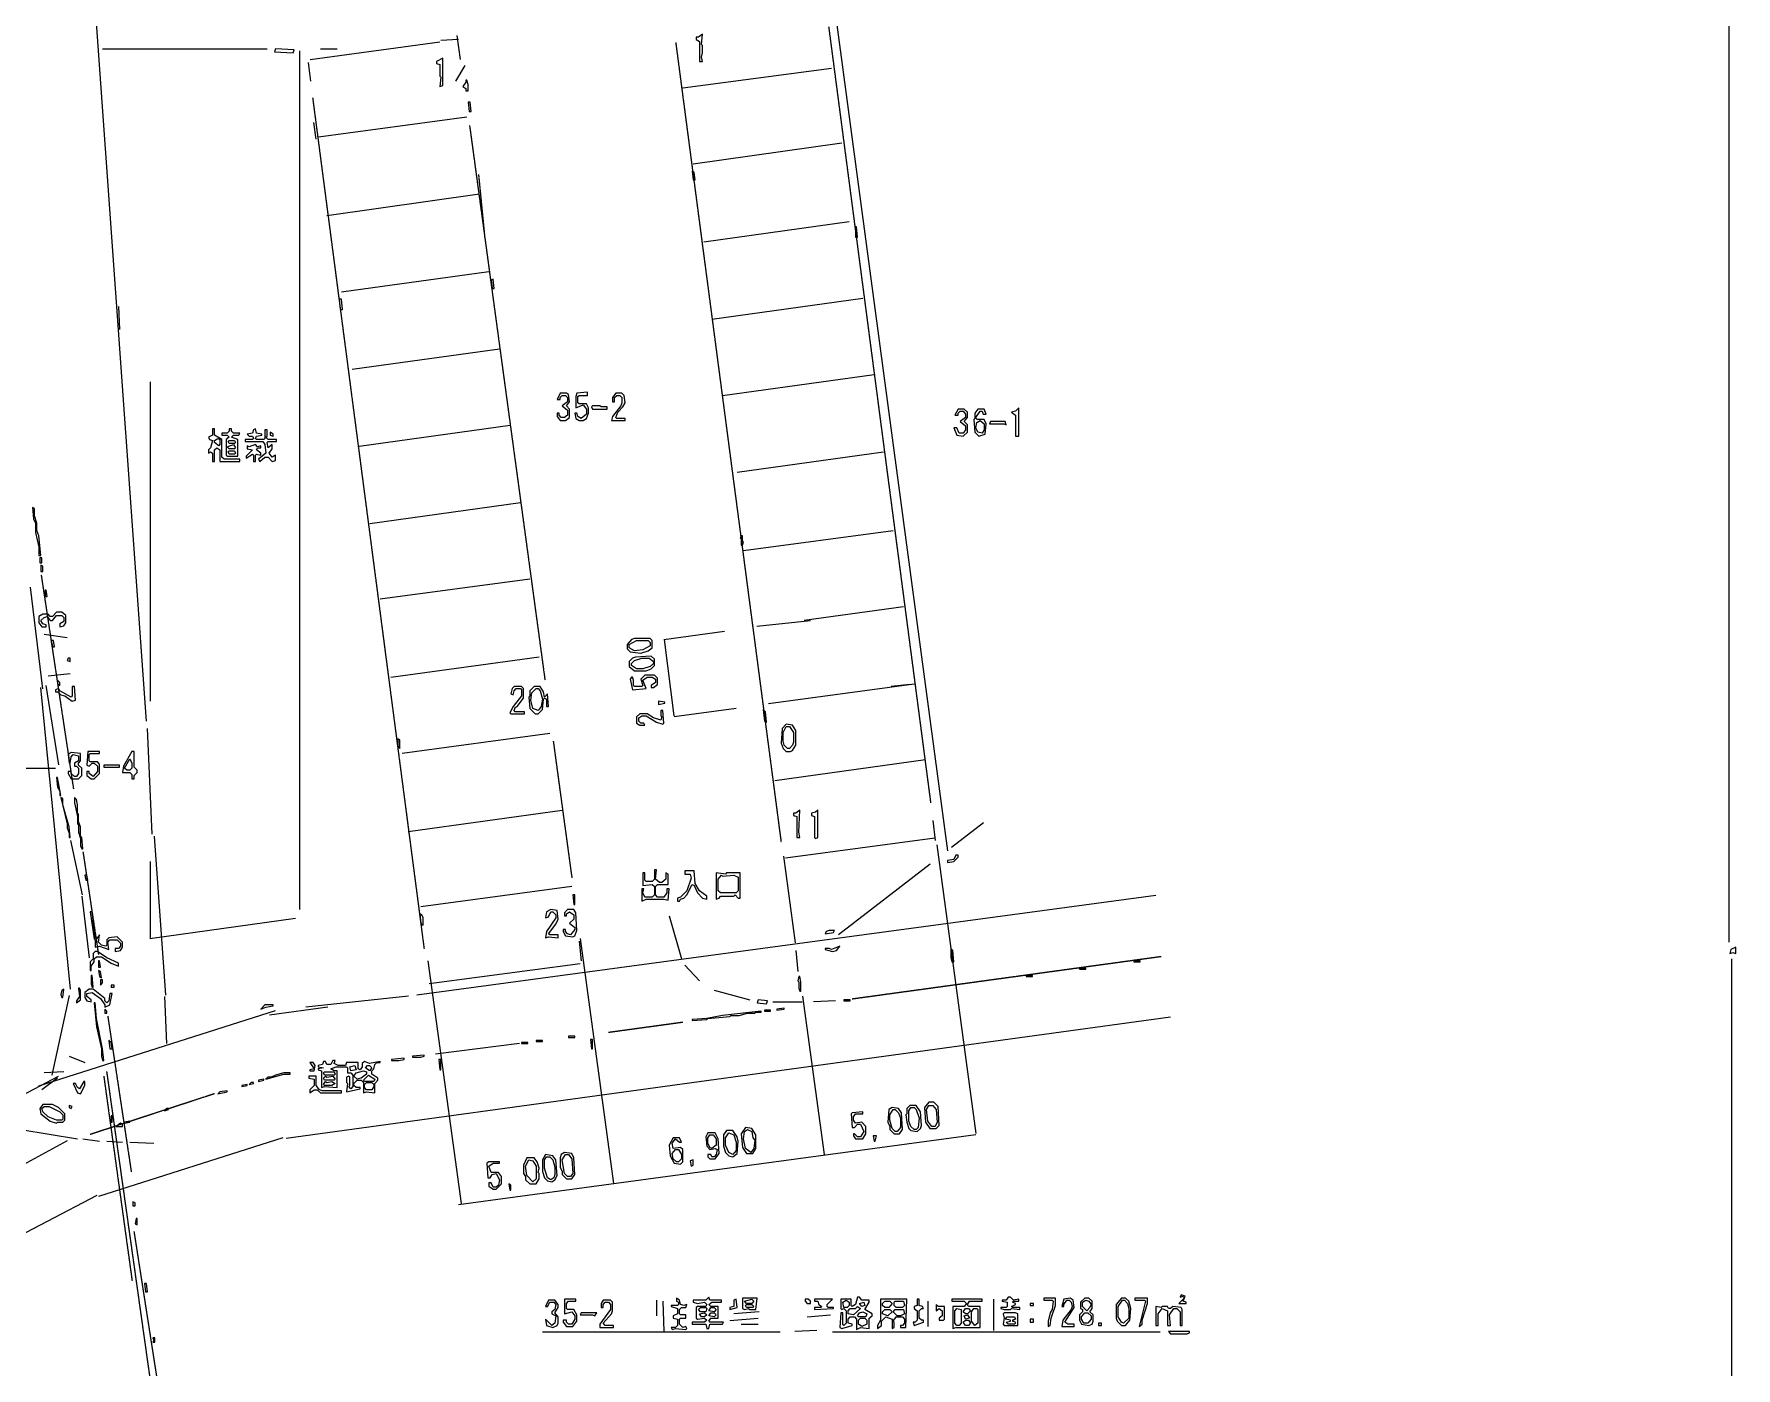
# Model space of a CAD drawing. Extents: x 11321 to 163025, y 6049 to 115321.
# Drawn here: x 107597 to 163025, y 44203 to 87636 of the extents above; entities that cross this region are included whole.
import ezdxf

# ---------------------------------------------------------------- set-up
doc = ezdxf.new("R2010")
doc.units = 0
doc.linetypes.add('DASHED', pattern=[1.524, 1.27, -0.254])
for name, color, linetype in [('DASHED_LINE', 3, 'DASHED'), ('SOLID_LINE', 7, 'Continuous'), ('TEXT_OUTLINE', 5, 'Continuous')]:
    doc.layers.add(name, color=color, linetype=linetype)

msp = doc.modelspace()

# ---------------------------------------------------------------- linework, layer by layer
at = {"layer": 'DASHED_LINE', "linetype": 'DASHED'}
for p, q in [((133474.9, 87873.7), (136796.1, 62608.4)), ((128494.3, 87361.9), (131924.4, 61342.9)), ((116670.2, 85555.7), (120298.4, 57865)), ((121780.9, 84659.4), (124237, 66596.6)), ((122072.8, 83064), (122277.4, 80984)), ((107828.7, 70029.5), (108882.4, 63049.1)), ((124506.7, 64613.8), (125112.3, 60159.7)), ((109191.1, 61003.4), (109694.9, 57665.8)), ((144300.2, 57593.3), (134243.4, 56212.9)), ((109997.9, 55658.5), (110764.4, 50580.3)), ((128725.1, 55455.5), (126302.9, 55123.1)), ((109961.1, 53850.3), (112634.5, 34893.4)), ((109868.3, 53700.9), (110789, 47051.7)), ((113478, 53131.3), (109420.1, 51802)), ((110851.1, 48642.2), (112247.1, 39684.6))]:
    msp.add_line(p, q, dxfattribs=at)
at = {"layer": 'SOLID_LINE'}
for p, q in [((132798.6, 94962.4), (137343.2, 61040.2)), ((162797.8, 89270), (162797.8, 58069.8)), ((109577.6, 88613.7), (111245.3, 65265.7)), ((121371.9, 87587.5), (121478.2, 86808.2)), ((109831.4, 87155.9), (115184.9, 87155.9)), ((116239.6, 87087.7), (116239.6, 59126.9)), ((120814.5, 87369.5), (116585.6, 86795.2)), ((116923.9, 87155.9), (117469.5, 87155.9)), ((121424.9, 87462.7), (120845.2, 87428.6)), ((116527.3, 86714.2), (116603.9, 86101.4)), ((121629.5, 86610.3), (121322.6, 86098.8)), ((133567.1, 86518.7), (128725.1, 85870.8)), ((121694.4, 84930), (116856.9, 84282.8)), ((116704.2, 84757.8), (116778.5, 84213.1)), ((133901.2, 84079.5), (129059.2, 83397.5)), ((122106.6, 82418.3), (117130.8, 81717.5)), ((134140.6, 81517.4), (129406.5, 80863.1)), ((122413.2, 79896.5), (117612.2, 79233)), ((110342.9, 78767.6), (110377, 78017.5)), ((134584.6, 79022.8), (129674.4, 78340.8)), ((122753.3, 77379.6), (117952.8, 76712.8)), ((134958.7, 76540.6), (130015.1, 75854)), ((111374.3, 76312.5), (111374.3, 65912.5)), ((123098.7, 74893.3), (118188.5, 74211.4)), ((135265.6, 74017.5), (130493.9, 73354.8)), ((123439, 72374.9), (118528.8, 71693)), ((135577.8, 71455.5), (130701.7, 70807.7)), ((123741.6, 69882.9), (118865.5, 69235)), ((107467.6, 69627.9), (107876.8, 66320.3)), ((135916.1, 68986.1), (132677.2, 68539.4)), ((130083.3, 68181.6), (128105.6, 67908.8)), ((132882.9, 68529.9), (131141.9, 68343.4)), ((107921.9, 68094.8), (108672, 67992.5)), ((128113.9, 67920.7), (128428.8, 65436.8)), ((124049.8, 67349.4), (119215.1, 66682.6)), ((108774.3, 66799), (108058.3, 66730.8)), ((107809.5, 66354.8), (108778.9, 56539.2)), ((107982.6, 66428.2), (108398, 63843.2)), ((136256.7, 66466), (131520.8, 65823.9)), ((136121.4, 66458), (135507.6, 66389.9)), ((130460.1, 65680.1), (128448.3, 65407.3)), ((111286.9, 65025.4), (111436.6, 61582.1)), ((124391.2, 64857.2), (119588.4, 64205.9)), ((136633.4, 63998.5), (131723.3, 63316.6)), ((106523.8, 63730.2), (108297, 63730.2)), ((124802.2, 62355.3), (119787, 61658.8)), ((136871.5, 62025.2), (136939.7, 61377.4)), ((138518.9, 61953.2), (137478.4, 61147.6)), ((108788.5, 61380.4), (109163.5, 59607.2)), ((111513.3, 61514.5), (111883.1, 56336.1)), ((136938.2, 61457.1), (132067.2, 60805.3)), ((137001, 61240), (138267.2, 51834)), ((111374.3, 60695.4), (111374.3, 58206.2)), ((132005.8, 60867.3), (132390.9, 58043.1)), ((136783.1, 60609.3), (133801, 58300.6)), ((125107.9, 59874.1), (120194.4, 59216.7)), ((109149.4, 59570.1), (109388.1, 57558.3)), ((144131.7, 59590.7), (120064.5, 56338.3)), ((116107.2, 58841.8), (111364.7, 58180.1)), ((128278.7, 58922.3), (128687.9, 57524.2)), ((125346.2, 58103.9), (125414.4, 57456)), ((125381.8, 58181.6), (126468.7, 50211.1)), ((132404.6, 57797), (132472.8, 57115)), ((120426.1, 57464), (121503.9, 49560.6)), ((125379.5, 57359.8), (120469.3, 56712)), ((128790.2, 57319.6), (129267.6, 56808.2)), ((162877.3, 57524.2), (162877.3, 6546.9)), ((108739.9, 56330.9), (108175.8, 53736)), ((111843.2, 56296.7), (111911.4, 54762.2)), ((119790.9, 56305.1), (116443.8, 55946.5)), ((129744.9, 56501.3), (130904.3, 56194.4)), ((131654.5, 56126.2), (132609.2, 56126.2)), ((132628.1, 56303.9), (133329.9, 51157.7)), ((133700.4, 56160.3), (132984.3, 56126.2)), ((115452.7, 55834.8), (107745.6, 53382.5)), ((117168.4, 55947), (115261.4, 55689.3)), ((144606.1, 55622.7), (115806.2, 51672.2)), ((108740.2, 54353.1), (109251.7, 54148.5)), ((123402.6, 54762.2), (120674.7, 54421.3)), ((108569.7, 53841.6), (107921.9, 53807.5)), ((108385.9, 53696.4), (97009.5, 47708.8)), ((108365.1, 53637), (107853.7, 53261.9)), ((108681.6, 51602.5), (106122.3, 50213.1)), ((107171.7, 51966.2), (109013, 51659.3)), ((109183.5, 51659.3), (109729.1, 51591.1)), ((115696.3, 51693.4), (109695, 49783.9)), ((109967.8, 51591.1), (110479.3, 51557)), ((110717.9, 51557), (111502.2, 51522.9)), ((138269.6, 51795.7), (121424.9, 49511.1)), ((109643.5, 49817), (99198.7, 44350.6)), ((127869.5, 46408.1), (127869.5, 45896.6)), ((128074.1, 46374), (128108.2, 45385.2)), ((131211.2, 46033), (130392.8, 45964.8)), ((136701, 46374), (136701, 45555.6)), ((138849.2, 46442.2), (138849.2, 45419.3)), ((131175.9, 45810.3), (130255.2, 45742.2)), ((130631.5, 45623.8), (131177.1, 45623.8)), ((133536.2, 45926.3), (132774, 45857.1)), ((124152.8, 45373.8), (131893.1, 45373.8)), ((133086.6, 45419.3), (132370.5, 45385.2)), ((133598.1, 45373.8), (144270.9, 45373.8))]:
    msp.add_line(p, q, dxfattribs=at)
at = {"layer": 'TEXT_OUTLINE'}
for points in [[(129369.8, 87633.2), (129233.5, 87530.9), (129165.3, 87530.9), (129165.3, 87462.7), (129267.6, 87394.5), (129267.6, 86746.7), (129369.8, 86746.7), (129335.7, 86883.1), (129369.8, 87019.5), (129369.8, 87258.2), (129335.7, 87292.3)], [(115423.5, 87053.6), (116037.3, 87019.5), (116071.4, 87121.8), (115457.6, 87155.9)], [(120913.4, 86849), (120708.8, 86746.7), (120708.8, 86678.5), (120811.1, 86644.4), (120811.1, 86269.3), (120845.2, 86235.2), (120811.1, 85928.3), (120913.4, 85962.4)], [(121663.6, 86132.9), (121663.6, 86064.7), (121561.3, 85928.3), (121663.6, 85860.1), (121663.6, 85791.9), (121731.8, 85791.9), (121731.8, 85996.5), (121697.7, 86132.9)], [(121731.8, 85416.8), (121765.9, 85109.9), (121834.1, 85109.9), (121800, 85416.8)], [(129028.9, 83166.3), (129063, 82893.5), (129131.2, 82893.5), (129097.1, 83132.2)], [(134348.2, 81359.1), (134348.2, 81018.1), (134416.4, 81018.1), (134382.3, 81359.1)], [(122481.9, 79620.1), (122516, 79347.3), (122584.2, 79347.3), (122550.1, 79654.2)], [(117537.7, 79006.3), (117571.8, 78665.3), (117640, 78665.3), (117605.9, 79006.3)], [(124732.4, 75937.4), (124630.2, 75732.9), (124732.4, 75732.9), (124732.4, 75801), (124800.6, 75869.2), (124902.9, 75869.2), (124971.1, 75801), (124971.1, 75664.7), (124800.6, 75528.3), (124971.1, 75391.9), (124971.1, 75221.4), (124868.8, 75153.2), (124766.5, 75153.2), (124698.3, 75221.4), (124698.3, 75289.6), (124630.2, 75289.6), (124630.2, 75187.3), (124732.4, 75050.9), (124902.9, 75050.9), (125039.3, 75153.2), (125039.3, 75426), (124937, 75528.3), (125039.3, 75664.7), (125005.2, 75903.3), (124937, 75937.4)], [(125619, 75971.5), (125278, 75937.4), (125243.9, 75835.1), (125243.9, 75460.1), (125482.6, 75562.4), (125584.9, 75426), (125584.9, 75255.5), (125414.4, 75119.1), (125312.1, 75187.3), (125278, 75289.6), (125209.8, 75289.6), (125243.9, 75119.1), (125346.2, 75050.9), (125482.6, 75050.9), (125584.9, 75119.1), (125653.1, 75289.6), (125653.1, 75460.1), (125584.9, 75596.5), (125346.2, 75596.5), (125312.1, 75630.6), (125312.1, 75835.1), (125346.2, 75869.2), (125619, 75869.2)], [(126539.7, 75937.4), (126437.4, 75801), (126437.4, 75664.7), (126505.6, 75664.7), (126505.6, 75801), (126573.8, 75869.2), (126676.1, 75869.2), (126744.3, 75801), (126744.3, 75630.6), (126710.2, 75528.3), (126437.4, 75187.3), (126403.3, 75050.9), (126846.6, 75050.9), (126846.6, 75119.1), (126573.8, 75119.1), (126539.7, 75153.2), (126607.9, 75323.7), (126778.4, 75494.2), (126846.6, 75630.6), (126812.5, 75869.2), (126744.3, 75937.4)], [(125755.4, 75494.2), (125789.5, 75426), (126266.9, 75426), (126266.9, 75494.2), (126062.3, 75494.2), (126028.2, 75528.3), (125789.5, 75528.3)], [(137689.9, 75426), (137587.6, 75221.4), (137689.9, 75221.4), (137689.9, 75289.6), (137758.1, 75357.8), (137860.4, 75357.8), (137928.6, 75255.5), (137928.6, 75153.2), (137758.1, 75016.8), (137928.6, 74880.4), (137928.6, 74744), (137860.4, 74641.7), (137724, 74641.7), (137655.8, 74812.2), (137553.5, 74812.2), (137655.8, 74573.5), (137860.4, 74539.4), (137996.8, 74675.8), (137996.8, 74914.5), (137894.5, 75016.8), (137996.8, 75153.2), (137996.8, 75323.7), (137894.5, 75426)], [(138542.4, 75426), (138337.8, 75426), (138235.5, 75289.6), (138235.5, 75119.1), (138201.4, 75085), (138235.5, 74675.8), (138371.9, 74539.4), (138576.5, 74607.6), (138610.6, 74948.6), (138542.4, 75085), (138303.7, 75085), (138269.6, 75153.2), (138406, 75357.8), (138474.2, 75357.8), (138508.3, 75255.5), (138610.6, 75255.5)], [(139667.6, 75460.1), (139565.3, 75357.8), (139428.9, 75323.7), (139565.3, 75221.4), (139565.3, 74539.4), (139667.6, 74539.4)], [(138406, 75050.9), (138542.4, 74948.6), (138542.4, 74744), (138474.2, 74641.7), (138337.8, 74675.8), (138269.6, 74812.2), (138303.7, 74982.7)], [(138712.8, 74948.6), (139190.2, 74948.6), (139258.4, 74914.5), (139224.3, 75016.8), (138746.9, 75016.8)], [(113411.7, 74778.1), (113411.7, 74573.5), (113275.3, 74505.3), (113309.4, 74437.1), (113411.7, 74403), (113343.5, 74164.3), (113275.3, 74096.1), (113275.3, 73993.8), (113343.5, 74027.9), (113411.7, 73993.8), (113411.7, 73721), (113479.9, 73721), (113479.9, 74096.1), (113548.1, 74164.3), (113650.4, 74096.1), (113650.4, 73721), (114298.3, 73721), (114298.3, 73789.2), (113786.8, 73789.2), (113718.6, 73857.4), (113718.6, 74437.1), (113479.9, 74573.5), (113479.9, 74778.1)], [(113582.2, 74471.2), (113650.4, 74437.1), (113650.4, 74266.6), (113616.3, 74232.5), (113479.9, 74334.8), (113479.9, 74403)], [(113957.3, 74778.1), (113957.3, 74709.9), (113889.1, 74641.7), (113718.6, 74641.7), (113718.6, 74573.5), (113889.1, 74573.5), (113957.3, 74505.3), (113855, 74437.1), (113855, 73925.6), (113889.1, 73891.5), (114230.1, 73891.5), (114230.1, 74437.1), (114025.5, 74505.3), (114093.7, 74573.5), (114264.2, 74573.5), (114298.3, 74641.7), (114093.7, 74641.7), (114025.5, 74709.9), (114025.5, 74778.1)], [(113923.2, 74368.9), (113957.3, 74403), (114127.8, 74403), (114161.9, 74334.8), (114127.8, 74300.7), (113957.3, 74300.7)], [(114537, 74607.6), (114605.2, 74539.4), (114707.5, 74539.4), (114741.6, 74471.2), (114707.5, 74437.1), (114468.8, 74437.1), (114468.8, 74368.9), (115048.5, 74368.9), (115116.7, 74266.6), (115150.8, 73993.8), (114912.1, 73789.2), (114946.2, 73721), (115116.7, 73857.4), (115219, 73857.4), (115355.3, 73721), (115457.6, 73755.1), (115457.6, 73925.6), (115355.3, 73857.4), (115253.1, 73993.8), (115355.3, 74130.2), (115355.3, 74266.6), (115219, 74164.3), (115184.9, 74334.8), (115219, 74368.9), (115491.7, 74368.9), (115491.7, 74437.1), (115219, 74437.1), (115150.8, 74505.3), (115184.9, 74539.4), (115184.9, 74744), (115116.7, 74744), (115116.7, 74471.2), (115082.6, 74437.1), (114843.9, 74437.1), (114809.8, 74471.2), (114843.9, 74539.4), (115014.4, 74573.5), (115014.4, 74607.6), (114843.9, 74641.7), (114809.8, 74778.1), (114741.6, 74744), (114707.5, 74641.7)], [(115287.2, 74675.8), (115287.2, 74573.5), (115389.4, 74539.4), (115389.4, 74607.6)], [(114161.9, 74164.3), (114127.8, 74130.2), (113957.3, 74130.2), (113889.1, 74198.4), (114093.7, 74266.6)], [(113923.2, 74027.9), (113957.3, 74062), (114127.8, 74062), (114161.9, 73993.8), (114127.8, 73959.7), (113957.3, 73959.7)], [(114537, 74232.5), (114537, 74130.2), (114707.5, 74096.1), (114502.9, 73891.5), (114502.9, 73823.3), (114707.5, 73959.7), (114741.6, 73925.6), (114741.6, 73721), (114809.8, 73721), (114809.8, 73925.6), (114843.9, 73959.7), (114980.3, 73925.6), (114980.3, 73993.8), (114843.9, 74096.1), (114878, 74164.3), (114980.3, 74164.3), (114980.3, 74232.5), (114878, 74198.4), (114809.8, 74266.6), (114605.2, 74198.4)], [(107546.8, 72220.7), (107580.9, 71845.6), (107649.1, 71709.2), (107649.1, 71402.3), (107751.4, 70925), (107751.4, 70652.2), (107819.6, 70652.2), (107751.4, 71300), (107683.2, 71470.5), (107683.2, 71709.2), (107615, 71947.9), (107615, 72186.6)], [(130631.5, 71300), (130597.4, 71231.8), (130631.5, 71197.7), (130631.5, 70993.2), (130665.6, 70993.2), (130699.7, 71095.4), (130665.6, 71129.5), (130665.6, 71300)], [(107785.5, 70584), (107785.5, 70413.5), (107853.7, 70413.5), (107853.7, 70584)], [(107819.6, 70345.3), (107819.6, 70140.7), (107887.8, 70140.7), (107887.8, 70311.2)], [(107956, 69526.9), (107956, 69322.3), (108024.2, 69322.3), (107990.1, 69526.9)], [(108637.9, 68708.6), (108501.5, 68810.8), (108331.1, 68810.8), (108194.7, 68674.5), (108126.5, 68674.5), (108058.3, 68742.7), (107887.8, 68742.7), (107751.4, 68674.5), (107751.4, 68469.9), (107853.7, 68333.5), (107990.1, 68333.5), (107990.1, 68401.7), (107887.8, 68435.8), (107819.6, 68538.1), (107921.9, 68640.4), (108024.2, 68674.5), (108126.5, 68538.1), (108194.7, 68538.1), (108331.1, 68708.6), (108501.5, 68708.6), (108569.7, 68640.4), (108569.7, 68504), (108433.3, 68435.8), (108433.3, 68333.5), (108569.7, 68367.6), (108637.9, 68469.9)], [(108160.6, 67890.2), (108194.7, 67685.6), (108262.9, 67685.6), (108228.8, 67890.2)], [(126914.8, 67753.8), (126914.8, 67617.4), (127017, 67515.1), (127358, 67481), (127596.7, 67549.2), (127733.1, 67651.5), (127733.1, 67890.2), (127664.9, 67958.4), (127153.4, 67958.4), (127051.1, 67924.3)], [(126983, 67651.5), (126983, 67753.8), (127221.6, 67890.2), (127596.7, 67890.2), (127664.9, 67822), (127664.9, 67719.7), (127426.2, 67583.3), (127153.4, 67549.2)], [(108706.1, 67310.5), (108672, 67242.3), (108774.3, 67208.2), (108774.3, 67310.5)], [(126983, 67208.2), (126983, 67037.7), (127153.4, 66901.3), (127528.5, 66901.3), (127699, 66969.5), (127801.3, 67071.8), (127801.3, 67276.4), (127699, 67378.7), (127187.5, 67344.6), (127085.2, 67310.5)], [(127051.1, 67071.8), (127051.1, 67140), (127153.4, 67242.3), (127392.1, 67310.5), (127630.8, 67310.5), (127767.2, 67208.2), (127767.2, 67140), (127664.9, 67037.7), (127426.2, 66969.5), (127221.6, 66969.5)], [(108365.1, 66594.4), (108365.1, 66492.1), (108433.3, 66423.9), (108433.3, 66526.2)], [(127903.6, 66662.6), (127801.3, 66764.9), (127494.4, 66764.9), (127358, 66628.5), (127426.2, 66423.9), (127392.1, 66389.9), (127153.4, 66389.9), (127119.3, 66423.9), (127119.3, 66594.4), (127085.2, 66696.7), (127051.1, 66696.7), (127017, 66628.5), (127085.2, 66287.6), (127528.5, 66321.7), (127426.2, 66594.4), (127562.6, 66696.7), (127733.1, 66696.7), (127835.4, 66628.5), (127835.4, 66526.2), (127699, 66423.9), (127699, 66355.8), (127767.2, 66355.8), (127903.6, 66458)], [(108944.8, 65946.6), (108910.7, 66389.9), (108842.5, 66389.9), (108842.5, 66083), (108808.4, 66048.9), (108433.3, 66253.5), (108399.2, 66321.7), (108297, 66287.6), (108297, 66219.4), (108365.1, 66219.4), (108467.4, 66117.1), (108603.8, 66083), (108842.5, 65912.5)], [(123232.1, 66389.9), (123163.9, 66321.7), (123129.8, 66151.2), (123198, 66117.1), (123232.1, 66253.5), (123300.3, 66321.7), (123436.7, 66321.7), (123470.8, 66287.6), (123470.8, 66083), (123198, 65742), (123095.7, 65537.4), (123129.8, 65503.3), (123573.1, 65503.3), (123573.1, 65571.5), (123266.2, 65571.5), (123232.1, 65605.6), (123266.2, 65707.9), (123334.4, 65742), (123539, 66014.8), (123539, 66321.7), (123470.8, 66389.9)], [(123880, 66389.9), (123743.6, 66253.5), (123743.6, 66083), (123709.5, 66048.9), (123743.6, 65673.8), (123914.1, 65503.3), (124016.4, 65503.3), (124152.8, 65639.7), (124186.9, 65980.7), (124221, 66014.8), (124289.2, 65980.7), (124289.2, 65742), (124357.4, 65742), (124323.3, 66151.2), (124221, 66048.9), (124186.9, 66219.4), (124084.6, 66389.9)], [(123948.2, 66321.7), (124016.4, 66321.7), (124084.6, 66253.5), (124152.8, 65980.7), (124118.7, 65742), (124016.4, 65605.6), (123845.9, 65673.8), (123777.7, 65946.6), (123811.8, 66185.3)], [(128074.1, 65605.6), (128005.9, 65605.6), (128005.9, 65435.1), (128040, 65401), (128005.9, 65298.7), (127767.2, 65366.9), (127562.6, 65503.3), (127323.9, 65503.3), (127221.6, 65401), (127221.6, 65196.4), (127323.9, 65128.2), (127494.4, 65128.2), (127460.3, 65196.4), (127358, 65196.4), (127289.8, 65264.6), (127289.8, 65366.9), (127392.1, 65435.1), (127528.5, 65435.1), (127869.5, 65230.5), (128074.1, 65162.3), (128108.2, 65196.4)], [(127937.7, 65912.5), (127937.7, 65810.2), (128142.3, 65844.3), (128142.3, 65878.4)], [(131347.6, 65639.7), (131381.7, 65264.6), (131449.9, 65230.5), (131415.8, 65571.5)], [(132097.7, 65162.3), (131961.3, 65025.9), (131927.2, 64548.5), (131995.4, 64378), (132097.7, 64275.7), (132234.1, 64275.7), (132302.3, 64309.8), (132404.6, 64480.3), (132404.6, 64957.7), (132302.3, 65128.2)], [(132097.7, 65094.1), (132200, 65094.1), (132336.4, 64889.5), (132336.4, 64582.6), (132302.3, 64480.3), (132200, 64378), (132131.8, 64378), (132029.5, 64480.3), (131995.4, 64616.7), (131995.4, 64889.5)], [(119447.2, 64684.9), (119447.2, 64446.2), (119515.4, 64378), (119515.4, 64650.8)], [(108808.4, 64241.6), (108706.1, 64173.4), (108740.2, 63900.7), (108774.3, 63900.7), (108808.4, 64105.2), (108876.6, 64173.4), (109047.1, 64139.3), (109047.1, 63968.9), (108910.7, 63900.7), (108910.7, 63798.4), (108978.9, 63798.4), (109047.1, 63730.2), (109047.1, 63559.7), (108978.9, 63457.4), (108910.7, 63457.4), (108808.4, 63559.7), (108808.4, 63627.9), (108706.1, 63627.9), (108706.1, 63559.7), (108808.4, 63389.2), (109047.1, 63389.2), (109149.4, 63491.5), (109149.4, 63730.2), (109047.1, 63832.5), (109047.1, 63900.7), (109115.3, 63968.9), (109115.3, 64207.5)], [(109354, 64275.7), (109319.9, 63832.5), (109388.1, 63798.4), (109490.4, 63900.7), (109558.6, 63900.7), (109660.9, 63798.4), (109660.9, 63627.9), (109524.5, 63457.4), (109388.1, 63559.7), (109388.1, 63627.9), (109319.9, 63627.9), (109319.9, 63491.5), (109456.3, 63389.2), (109558.6, 63389.2), (109729.1, 63559.7), (109729.1, 63866.6), (109660.9, 63934.8), (109422.2, 63934.8), (109388.1, 63968.9), (109388.1, 64173.4), (109422.2, 64207.5), (109729.1, 64207.5), (109729.1, 64275.7)], [(109865.5, 63832.5), (109865.5, 63764.3), (110377, 63764.3), (110377, 63832.5)], [(110786.1, 64275.7), (110513.4, 63798.4), (110479.3, 63593.8), (110717.9, 63593.8), (110786.1, 63525.6), (110786.1, 63389.2), (110854.3, 63389.2), (110854.3, 63491.5), (110956.6, 63593.8), (110956.6, 63662), (110854.3, 63764.3), (110854.3, 64275.7)], [(110717.9, 64037.1), (110786.1, 63900.7), (110786.1, 63730.2), (110717.9, 63662), (110615.7, 63662), (110547.5, 63730.2)], [(108331.1, 63423.3), (108365.1, 63116.4), (108433.3, 62980), (108433.3, 62843.6), (108467.4, 62843.6), (108365.1, 63423.3)], [(108467.4, 62775.4), (108672, 61922.9), (108672, 61786.5), (108740.2, 61616.1), (108740.2, 61479.7), (108774.3, 61479.7), (108740.2, 61820.6), (108535.6, 62536.7), (108535.6, 62741.3)], [(108910.7, 62775.4), (108910.7, 62604.9), (109013, 62161.6), (109013, 61922.9), (109047.1, 61888.8), (109047.1, 61650.2), (109115.3, 61445.6), (109115.3, 61206.9), (109149.4, 61104.6), (109183.5, 61104.6), (109149.4, 61479.7), (109115.3, 61513.8), (109115.3, 61820.6), (109047.1, 61991.1), (109047.1, 62229.8), (109013, 62263.9), (109013, 62536.7), (108978.9, 62707.2)], [(132541, 62366.2), (132404.6, 62263.9), (132336.4, 62263.9), (132336.4, 62195.7), (132438.7, 62161.6), (132438.7, 61479.7), (132541, 61479.7), (132506.9, 61650.2)], [(133120.7, 62366.2), (133052.5, 62298), (132916.1, 62263.9), (132916.1, 62195.7), (133018.4, 62161.6), (133018.4, 61479.7), (133052.5, 61445.6), (133120.7, 61479.7)], [(128176.4, 60320.3), (128176.4, 60115.7), (128040, 60013.4), (127971.8, 60013.4), (127835.4, 60115.7), (127869.5, 60422.6), (127801.3, 60422.6), (127801.3, 60115.7), (127733.1, 60047.5), (127528.5, 60047.5), (127494.4, 60081.6), (127494.4, 60320.3), (127426.2, 60320.3), (127426.2, 59911.1), (127733.1, 59945.2), (127801.3, 59877), (127801.3, 59604.2), (127733.1, 59536), (127494.4, 59536), (127426.2, 59672.4), (127460.3, 59808.8), (127392.1, 59808.8), (127392.1, 59399.7), (127528.5, 59467.8), (128108.2, 59467.8), (128244.6, 59433.7), (128278.7, 59808.8), (128210.5, 59808.8), (128210.5, 59672.4), (128108.2, 59536), (127903.6, 59536), (127835.4, 59604.2), (127835.4, 59877), (127903.6, 59945.2), (128244.6, 59945.2), (128244.6, 60286.2)], [(137689.9, 60900), (137621.7, 60900), (137553.5, 60763.6), (137348.9, 60729.5), (137348.9, 60661.3), (137553.5, 60695.4), (137689.9, 60831.8)], [(109251.7, 60252.1), (109285.8, 60081.6), (109354, 60081.6), (109319.9, 60252.1)], [(128790.2, 60388.5), (128790.2, 60286.2), (128960.7, 60286.2), (128994.8, 60149.8), (128858.4, 59740.6), (128653.8, 59536), (128551.5, 59501.9), (128551.5, 59399.7), (128619.7, 59399.7), (128653.8, 59467.8), (128756.1, 59501.9), (128858.4, 59604.2), (129028.9, 59945.2), (129097.1, 59911.1), (129199.4, 59672.4), (129369.8, 59501.9), (129506.2, 59467.8), (129506.2, 59570.1), (129267.6, 59740.6), (129131.2, 59979.3), (129097.1, 60388.5)], [(129813.1, 60320.3), (129813.1, 59467.8), (129915.4, 59501.9), (129949.5, 59570.1), (130392.8, 59570.1), (130426.9, 59604.2), (130529.2, 59501.9), (130597.4, 59501.9), (130597.4, 60320.3), (130154.1, 60320.3), (130120, 60286.2)], [(129983.6, 60252.1), (130017.7, 60218), (130392.8, 60252.1), (130529.2, 60183.9), (130529.2, 59740.6), (130461, 59672.4), (129949.5, 59672.4), (129881.3, 59740.6), (129881.3, 60115.7)], [(125141.6, 59604.2), (125175.7, 59297.4), (125209.8, 59297.4), (125209.8, 59604.2)], [(109422.2, 59058.7), (109558.6, 58172.1), (109592.7, 58138), (109592.7, 57899.3), (109729.1, 57933.4), (110036, 57831.1), (110001.9, 58069.8), (110070.1, 58138), (110308.8, 58138), (110411.1, 58035.7), (110411.1, 57933.4), (110342.9, 57865.2), (110240.6, 57865.2), (110240.6, 57762.9), (110411.1, 57797), (110479.3, 57899.3), (110479.3, 58069.8), (110308.8, 58240.3), (110036, 58206.2), (109967.8, 58138), (109967.8, 57967.5), (109933.7, 57933.4), (109797.3, 57967.5), (109695, 58069.8), (109729.1, 58308.5), (109626.8, 58172.1), (109592.7, 58206.2), (109490.4, 59058.7)], [(120163.2, 58990.5), (120197.3, 58683.6), (120265.5, 58615.4), (120265.5, 58854.1), (120231.4, 58956.4)], [(124425.6, 59126.9), (124289.2, 59058.7), (124255.1, 58854.1), (124357.4, 58888.2), (124425.6, 59058.7), (124493.8, 59058.7), (124596.1, 58956.4), (124596.1, 58854.1), (124289.2, 58410.8), (124255.1, 58206.2), (124357.4, 58240.3), (124664.3, 58206.2), (124664.3, 58308.5), (124391.5, 58308.5), (124357.4, 58342.6), (124596.1, 58649.5), (124664.3, 58820), (124630.2, 59092.8)], [(124971.1, 59126.9), (124868.8, 59024.6), (124868.8, 58922.3), (124937, 58922.3), (124937, 58990.5), (125039.3, 59058.7), (125175.7, 58956.4), (125175.7, 58820), (125039.3, 58683.6), (125209.8, 58547.2), (125209.8, 58479), (125073.4, 58308.5), (124971.1, 58342.6), (124902.9, 58410.8), (124902.9, 58479), (124834.7, 58479), (124834.7, 58410.8), (124902.9, 58274.4), (125141.6, 58240.3), (125209.8, 58274.4), (125278, 58444.9), (125243.9, 59024.6), (125175.7, 59126.9)], [(133359.4, 58342.6), (133632.2, 58376.7), (133666.3, 58444.9), (133495.8, 58444.9), (133393.5, 58410.8)], [(109422.2, 57421.9), (109422.2, 57149.1), (109456.3, 57149.1), (109456.3, 57285.5), (109558.6, 57421.9), (109558.6, 57524.2), (109626.8, 57592.4), (109797.3, 57592.4), (110104.2, 57387.8), (110342.9, 57285.5), (110342.9, 57387.8), (109967.8, 57558.3), (109660.9, 57762.9), (109592.7, 57762.9), (109524.5, 57694.7), (109524.5, 57524.2)], [(133836.8, 57933.4), (133564, 57831.1), (133495.8, 57865.2), (133359.4, 57865.2), (133359.4, 57831.1), (133598.1, 57762.9), (133734.5, 57797)], [(137451.2, 57865.2), (137451.2, 57558.3), (137485.3, 57421.9), (137553.5, 57421.9), (137519.4, 57797)], [(163025.1, 57899.3), (162854.6, 57831.1), (162820.5, 57694.7), (162922.8, 57728.8), (163025.1, 57694.7)], [(109695, 57456), (109695, 57251.4), (109763.2, 57251.4), (109729.1, 57456)], [(109695, 57149.1), (109729.1, 56944.6), (109797.3, 56910.5), (109763.2, 57115)], [(141645.3, 57217.3), (141645.3, 57183.2), (141849.9, 57183.2), (141849.9, 57217.3)], [(143418.4, 57456), (143418.4, 57421.9), (143623, 57421.9), (143623, 57456)], [(109081.2, 56569.5), (109047.1, 56569.5), (109081.2, 56296.7), (108978.9, 56160.3), (108978.9, 56092.1), (109115.3, 56194.4), (109115.3, 56501.3)], [(109456.3, 56978.7), (109456.3, 56705.9), (109490.4, 56603.6), (109524.5, 56603.6), (109490.4, 56978.7)], [(109831.4, 56842.3), (109763.2, 56842.3), (109763.2, 56671.8), (109831.4, 56740)], [(110104.2, 56671.8), (110104.2, 56603.6), (110206.5, 56603.6), (110206.5, 56671.8)], [(132506.9, 56944.6), (132472.8, 56808.2), (132506.9, 56774.1), (132506.9, 56569.5), (132541, 56467.2), (132575.1, 56467.2), (132575.1, 56774.1), (132541, 56944.6)], [(139906.3, 56978.7), (139906.3, 56944.6), (140110.9, 56944.6), (140110.9, 56978.7)], [(108569.7, 56535.4), (108501.5, 56501.3), (108467.4, 56364.9), (108501.5, 56262.6), (108535.6, 56262.6)], [(109251.7, 56433.1), (109251.7, 56262.6), (109319.9, 56160.3), (109456.3, 56126.2), (109456.3, 56194.4), (109319.9, 56296.7), (109319.9, 56399), (109490.4, 56433.1), (109763.2, 56228.5), (109899.6, 56023.9), (109899.6, 55955.7), (110070.1, 56023.9), (110138.3, 56399), (110070.1, 56399), (110036, 56160.3), (109967.8, 56092.1), (109899.6, 56160.3), (109899.6, 56228.5), (109524.5, 56535.4), (109388.1, 56535.4)], [(109558.6, 56092.1), (109626.8, 55307.8), (109797.3, 54591.8), (109797.3, 54353.1), (109831.4, 54216.7), (109865.5, 54216.7), (109831.4, 54591.8), (109626.8, 55580.6), (109592.7, 56092.1)], [(114980.3, 55887.5), (115150.8, 55955.7), (115389.4, 55989.8), (115389.4, 56023.9), (115116.7, 56023.9)], [(131143, 56092.1), (131449.9, 56058), (131484, 56160.3), (131177.1, 56194.4)], [(133973.2, 56194.4), (133973.2, 56160.3), (134177.7, 56160.3), (134177.7, 56194.4)], [(109899.6, 55887.5), (109899.6, 55751.1), (109967.8, 55751.1), (109967.8, 55819.3)], [(131279.4, 55819.3), (130017.7, 55682.9), (129506.2, 55580.6), (129028.9, 55546.5), (129028.9, 55512.4), (129506.2, 55546.5), (129540.3, 55580.6), (130256.4, 55648.8), (130290.5, 55682.9), (130563.3, 55682.9), (130836.1, 55751.1), (131074.8, 55751.1), (131108.9, 55785.2), (131279.4, 55785.2)], [(131381.7, 55853.4), (131381.7, 55819.3), (131586.3, 55819.3), (131586.3, 55853.4)], [(131790.8, 55853.4), (132029.5, 55887.5), (132029.5, 55921.6), (131790.8, 55887.5)], [(125005.2, 55000.9), (125005.2, 54966.8), (125209.8, 54966.8), (125209.8, 55000.9)], [(125721.3, 54898.6), (125755.4, 54591.8), (125789.5, 54591.8), (125789.5, 54898.6)], [(110036, 54864.5), (110070.1, 54591.8), (110138.3, 54591.8), (110104.2, 54796.3)], [(120299.6, 54387.2), (119924.6, 54353.1), (119924.6, 54319), (120197.3, 54319), (120299.6, 54353.1)], [(123470.8, 54796.3), (123470.8, 54762.2), (123675.4, 54762.2), (123675.4, 54796.3)], [(123948.2, 54864.5), (123948.2, 54830.4), (124152.8, 54830.4), (124152.8, 54864.5)], [(115935, 53807.5), (115730.4, 53807.5), (115457.6, 53739.3), (115321.3, 53671.1), (115219, 53671.1), (115150.8, 53602.9), (115730.4, 53773.4), (115935, 53773.4)], [(116582.9, 54148.5), (116719.3, 53943.9), (116582.9, 53909.8), (116582.9, 53875.7), (116719.3, 53875.7), (116753.4, 54046.2), (116685.2, 54148.5)], [(116855.7, 54046.2), (116855.7, 54012.1), (117026.2, 53978), (116855.7, 53943.9), (116855.7, 53909.8), (116958, 53875.7), (116958, 53330.1), (117060.3, 53364.2), (117469.5, 53330.1), (117469.5, 53875.7), (117367.2, 53875.7), (117264.9, 53943.9), (117435.4, 54012.1), (117776.3, 54012.1), (117810.4, 53978), (117810.4, 53807.5), (117912.7, 53807.5), (117980.9, 53739.3), (117980.9, 53364.2), (117912.7, 53296), (117844.5, 53364.2), (117878.6, 53398.3), (117878.6, 53671.1), (117844.5, 53705.2), (117776.3, 53671.1), (117776.3, 53500.6), (117810.4, 53466.5), (117776.3, 53193.7), (118219.6, 53296), (118219.6, 53330.1), (118083.2, 53330.1), (118015, 53398.3), (118015, 53466.5), (118117.3, 53568.8), (118253.7, 53568.8), (118321.9, 53500.6), (118321.9, 53159.6), (118424.2, 53193.7), (118697, 53159.6), (118697, 53466.5), (118799.3, 53568.8), (118799.3, 53637), (118594.7, 53773.4), (118594.7, 53875.7), (118662.9, 53943.9), (118697, 54080.3), (118765.2, 54148.5), (118867.5, 54148.5), (118867.5, 54182.6), (118526.5, 54114.4), (118356, 54182.6), (118287.8, 54114.4), (118287.8, 54012.1), (118219.6, 53909.8), (118151.4, 53943.9), (118151.4, 54148.5), (117776.3, 54148.5), (117742.2, 54046.2), (117503.6, 54046.2), (117367.2, 54114.4), (117401.3, 54216.7), (117333.1, 54216.7), (117264.9, 54080.3), (117128.5, 54080.3), (117094.4, 54182.6), (117026.2, 54182.6), (116992.1, 54080.3)], [(117026.2, 53807.5), (117060.3, 53841.6), (117367.2, 53841.6), (117401.3, 53773.4), (117367.2, 53739.3), (117060.3, 53739.3)], [(117878.6, 54012.1), (118049.1, 54046.2), (118083.2, 53909.8), (117912.7, 53875.7)], [(118424.2, 53841.6), (118424.2, 53773.4), (118253.7, 53637), (118117.3, 53602.9), (118015, 53705.2), (118083.2, 53807.5), (118321.9, 53875.7)], [(118458.3, 54046.2), (118526.5, 54046.2), (118594.7, 53978), (118526.5, 53875.7), (118390.1, 53978)], [(119651.8, 54284.9), (119242.6, 54250.8), (119242.6, 54216.7), (119481.3, 54216.7), (119651.8, 54250.8)], [(120777, 54250.8), (120811.1, 53909.8), (120845.2, 53909.8), (120845.2, 54250.8)], [(109251.7, 53534.7), (109217.6, 53534.7), (109081.2, 53296), (109013, 53330.1), (108944.8, 53466.5), (108876.6, 53466.5), (109013, 53159.6), (109115.3, 53125.5), (109251.7, 53398.3)], [(113889.1, 53227.8), (113650.4, 53193.7), (113582.2, 53125.5), (113889.1, 53193.7)], [(114537, 53432.4), (114366.5, 53398.3), (114366.5, 53364.2), (114537, 53398.3)], [(114741.6, 53500.6), (114673.4, 53500.6), (114605.2, 53432.4), (114741.6, 53466.5)], [(115082.6, 53602.9), (114912.1, 53568.8), (114912.1, 53534.7), (115082.6, 53568.8)], [(116548.8, 53705.2), (116548.8, 53637), (116719.3, 53602.9), (116719.3, 53398.3), (116582.9, 53261.9), (116582.9, 53159.6), (116719.3, 53261.9), (116821.6, 53261.9), (116923.9, 53159.6), (117605.9, 53159.6), (117605.9, 53227.8), (116992.1, 53227.8), (116889.8, 53261.9), (116787.5, 53398.3), (116787.5, 53705.2)], [(117026.2, 53637), (117094.4, 53705.2), (117128.5, 53671.1), (117333.1, 53705.2), (117401.3, 53602.9), (117367.2, 53568.8), (117060.3, 53568.8)], [(117026.2, 53432.4), (117094.4, 53534.7), (117128.5, 53500.6), (117299, 53534.7), (117401.3, 53466.5), (117299, 53398.3), (117060.3, 53398.3)], [(118321.9, 53568.8), (118492.4, 53739.3), (118697, 53602.9), (118662.9, 53534.7), (118356, 53534.7)], [(118356, 53432.4), (118424.2, 53500.6), (118594.7, 53500.6), (118662.9, 53432.4), (118662.9, 53364.2), (118594.7, 53261.9), (118424.2, 53261.9), (118356, 53330.1)], [(107785.5, 52648.1), (107819.6, 52477.6), (108126.5, 52239), (108331.1, 52170.8), (108365.1, 52204.9), (108535.6, 52204.9), (108603.8, 52273.1), (108603.8, 52477.6), (108399.2, 52682.2), (108194.7, 52784.5), (107887.8, 52784.5)], [(107853.7, 52648.1), (107921.9, 52716.3), (108092.4, 52716.3), (108433.3, 52545.8), (108535.6, 52443.5), (108535.6, 52307.2), (108501.5, 52273.1), (108331.1, 52273.1), (108058.3, 52375.4), (107887.8, 52545.8)], [(108740.2, 52750.4), (108740.2, 52682.2), (108808.4, 52648.1), (108842.5, 52716.3)], [(135541.7, 52682.2), (135439.4, 52614), (135405.3, 52204.9), (135473.5, 52068.5), (135473.5, 51966.2), (135609.9, 51829.8), (135780.4, 51829.8), (135882.7, 51966.2), (135848.6, 52511.7), (135746.3, 52648.1)], [(136121.4, 52750.4), (136019.1, 52648.1), (136019.1, 52477.6), (135985, 52443.5), (136019.1, 52204.9), (136087.3, 52000.3), (136155.5, 51932.1), (136360, 51898), (136462.3, 52000.3), (136496.4, 52102.6), (136462.3, 52545.8), (136325.9, 52750.4)], [(136155.5, 52682.2), (136257.8, 52682.2), (136325.9, 52614), (136428.2, 52341.3), (136394.1, 52034.4), (136325.9, 51966.2), (136257.8, 51966.2), (136155.5, 52068.5), (136087.3, 52239), (136087.3, 52579.9)], [(136735.1, 52852.7), (136598.7, 52682.2), (136632.8, 52204.9), (136769.2, 52000.3), (136973.8, 52000.3), (137076.1, 52102.6), (137042, 52716.3), (136905.6, 52852.7)], [(136735.1, 52750.4), (136871.5, 52750.4), (136973.8, 52614), (137007.9, 52204.9), (136939.7, 52068.5), (136837.4, 52068.5), (136701, 52239), (136666.9, 52614)], [(110104.2, 52409.5), (110104.2, 52204.9), (110138.3, 52204.9), (110138.3, 52409.5)], [(110479.3, 52136.7), (110411.1, 52170.8), (110274.7, 52068.5), (110479.3, 52068.5)], [(110717.9, 52239), (110547.5, 52204.9), (110547.5, 52170.8), (110717.9, 52204.9)], [(111979.6, 52648.1), (111911.4, 52648.1), (111843.2, 52579.9), (111979.6, 52614)], [(134245.9, 52511.7), (134211.8, 52477.6), (134245.9, 52034.4), (134314.1, 52034.4), (134416.4, 52136.7), (134518.7, 52136.7), (134621, 51898), (134518.7, 51727.5), (134416.4, 51727.5), (134314.1, 51829.8), (134280, 51829.8), (134280, 51761.6), (134348.2, 51659.3), (134586.9, 51659.3), (134689.2, 51829.8), (134689.2, 52068.5), (134552.8, 52204.9), (134348.2, 52170.8), (134280, 52273.1), (134280, 52375.4), (134348.2, 52477.6), (134586.9, 52477.6), (134586.9, 52545.8)], [(135575.8, 52614), (135644, 52614), (135746.3, 52511.7), (135814.5, 52341.3), (135814.5, 52034.4), (135712.2, 51898), (135644, 51898), (135541.7, 52000.3), (135473.5, 52273.1), (135473.5, 52443.5)], [(128415.1, 51693.4), (128278.7, 51454.7), (128312.8, 51113.7), (128449.2, 50875), (128653.8, 50840.9), (128722, 50909.1), (128722, 51318.3), (128653.8, 51386.5), (128415.1, 51352.4), (128381, 51522.9), (128483.3, 51659.3), (128619.7, 51557), (128687.9, 51557), (128619.7, 51693.4)], [(129540.3, 51863.9), (129472.1, 51727.5), (129506.2, 51420.6), (129608.5, 51318.3), (129779, 51352.4), (129847.2, 51318.3), (129813.1, 51147.8), (129744.9, 51079.6), (129676.7, 51079.6), (129642.6, 51147.8), (129540.3, 51147.8), (129540.3, 51079.6), (129608.5, 51011.4), (129779, 51011.4), (129915.4, 51181.9), (129881.3, 51659.3), (129779, 51863.9)], [(129608.5, 51795.7), (129710.8, 51795.7), (129813.1, 51659.3), (129813.1, 51454.7), (129676.7, 51352.4), (129608.5, 51386.5), (129540.3, 51522.9), (129540.3, 51693.4)], [(130154.1, 51932.1), (130051.8, 51795.7), (130051.8, 51420.6), (130120, 51216), (130222.3, 51113.7), (130358.7, 51079.6), (130495.1, 51181.9), (130529.2, 51591.1), (130495.1, 51727.5), (130358.7, 51932.1)], [(130222.3, 51863.9), (130392.8, 51795.7), (130461, 51557), (130461, 51284.2), (130358.7, 51147.8), (130222.3, 51216), (130120, 51454.7), (130120, 51693.4)], [(130767.9, 52034.4), (130631.5, 51829.8), (130665.6, 51386.5), (130802, 51181.9), (131006.6, 51181.9), (131108.9, 51352.4), (131108.9, 51795.7), (130972.5, 52000.3)], [(130836.1, 51966.2), (130972.5, 51898), (131006.6, 51693.4), (131074.8, 51625.2), (131040.7, 51352.4), (130938.4, 51216), (130767.9, 51352.4), (130699.7, 51659.3), (130733.8, 51898)], [(134927.9, 51761.6), (134962, 51591.1), (134996.1, 51591.1), (135030.2, 51761.6)], [(123641.3, 51045.5), (123539, 50806.8), (123539, 50534), (123607.2, 50431.7), (123607.2, 50329.4), (123743.6, 50193), (123948.2, 50193), (124050.5, 50363.5), (124050.5, 50534), (124016.4, 50568.1), (124050.5, 50704.5), (123982.3, 50909.1), (123880, 51045.5)], [(124255.1, 51147.8), (124152.8, 50977.3), (124152.8, 50602.2), (124221, 50397.6), (124323.3, 50295.3), (124459.7, 50261.2), (124562, 50329.4), (124630.2, 50465.8), (124596.1, 50977.3), (124493.8, 51113.7)], [(124289.2, 51079.6), (124391.5, 51079.6), (124493.8, 50977.3), (124562, 50738.6), (124562, 50499.9), (124527.9, 50397.6), (124425.6, 50329.4), (124323.3, 50397.6), (124221, 50704.5), (124221, 50977.3)], [(124868.8, 51216), (124766.5, 51147.8), (124732.4, 51045.5), (124732.4, 50738.6), (124800.6, 50602.2), (124800.6, 50499.9), (124937, 50363.5), (125107.5, 50363.5), (125209.8, 50499.9), (125175.7, 51045.5), (125107.5, 51181.9)], [(124902.9, 51147.8), (125005.2, 51147.8), (125107.5, 51011.4), (125141.6, 50534), (125073.4, 50431.7), (124971.1, 50431.7), (124868.8, 50534), (124800.6, 50977.3)], [(128483.3, 51318.3), (128585.6, 51318.3), (128687.9, 51147.8), (128687.9, 51011.4), (128585.6, 50909.1), (128517.4, 50909.1), (128415.1, 51011.4), (128381, 51181.9)], [(122413.7, 50909.1), (122345.5, 50875), (122379.6, 50397.6), (122447.8, 50397.6), (122516, 50499.9), (122652.4, 50534), (122754.7, 50329.4), (122720.6, 50158.9), (122652.4, 50090.8), (122550.1, 50090.8), (122481.9, 50227.1), (122413.7, 50227.1), (122413.7, 50124.8), (122550.1, 50022.6), (122652.4, 50022.6), (122822.9, 50193), (122822.9, 50431.7), (122720.6, 50568.1), (122481.9, 50568.1), (122413.7, 50772.7), (122550.1, 50875), (122754.7, 50875), (122754.7, 50909.1)], [(123709.5, 50977.3), (123845.9, 50943.2), (123948.2, 50772.7), (123948.2, 50363.5), (123845.9, 50261.2), (123641.3, 50465.8), (123607.2, 50772.7)], [(129063, 50977.3), (128960.7, 50943.2), (128994.8, 50772.7), (129063, 50806.8)], [(123061.6, 50193), (123095.7, 49988.5), (123129.8, 49988.5), (123129.8, 50158.9)], [(110820.2, 49613.4), (110820.2, 49477), (110888.4, 49477), (110888.4, 49579.3)], [(110922.5, 49067.8), (110888.4, 48897.3), (110956.6, 48863.2), (110956.6, 49067.8)], [(111195.3, 46953.7), (111229.4, 46680.9), (111297.6, 46680.9), (111263.5, 46953.7)], [(144952.9, 46578.6), (144918.8, 46510.4), (145021.1, 46544.5), (145055.2, 46476.3), (144884.7, 46305.8), (145123.4, 46305.8), (145123.4, 46339.9), (145021.1, 46374), (145089.3, 46544.5)], [(124357.4, 46408.1), (124255.1, 46203.5), (124323.3, 46203.5), (124391.5, 46339.9), (124527.9, 46339.9), (124596.1, 46271.7), (124562, 46101.2), (124459.7, 46033), (124459.7, 45964.8), (124596.1, 45896.6), (124562, 45657.9), (124459.7, 45589.7), (124255.1, 45794.3), (124289.2, 45589.7), (124493.8, 45521.5), (124630.2, 45589.7), (124664.3, 45657.9), (124664.3, 45862.5), (124562, 45998.9), (124664.3, 46169.4), (124664.3, 46271.7), (124562, 46408.1)], [(124868.8, 46442.2), (124868.8, 45964.8), (125107.5, 46033), (125209.8, 45896.6), (125209.8, 45794.3), (125107.5, 45623.8), (125005.2, 45623.8), (124937, 45692), (124937, 45760.2), (124834.7, 45760.2), (124834.7, 45692), (124937, 45555.6), (125141.6, 45555.6), (125278, 45726.1), (125278, 45930.7), (125175.7, 46101.2), (124971.1, 46101.2), (124937, 46135.3), (124937, 46305.8), (125005.2, 46374), (125243.9, 46374), (125243.9, 46442.2)], [(126130.5, 46408.1), (126062.3, 46305.8), (126062.3, 46169.4), (126130.5, 46169.4), (126130.5, 46271.7), (126198.7, 46339.9), (126301, 46339.9), (126369.2, 46271.7), (126369.2, 46101.2), (126028.2, 45623.8), (126028.2, 45521.5), (126471.5, 45521.5), (126471.5, 45589.7), (126198.7, 45589.7), (126130.5, 45657.9), (126403.3, 45964.8), (126437.4, 46067.1), (126437.4, 46339.9), (126369.2, 46408.1)], [(128517.4, 46476.3), (128517.4, 46374), (128585.6, 46339.9), (128585.6, 46271.7), (128551.5, 46237.6), (128346.9, 46237.6), (128346.9, 46203.5), (128551.5, 46135.3), (128551.5, 45964.8), (128415.1, 45896.6), (128415.1, 45828.4), (128551.5, 45794.3), (128551.5, 45589.7), (128483.3, 45521.5), (128346.9, 45521.5), (128381, 45453.3), (128483.3, 45487.4), (128824.3, 45453.3), (128858.4, 45487.4), (128824.3, 45555.6), (128722, 45521.5), (128619.7, 45623.8), (128619.7, 45794.3), (128653.8, 45828.4), (128824.3, 45828.4), (128824.3, 45930.7), (128653.8, 45930.7), (128619.7, 45964.8), (128619.7, 46101.2), (128687.9, 46169.4), (128824.3, 46169.4), (128858.4, 46271.7), (128756.1, 46237.6), (128653.8, 46271.7), (128619.7, 46408.1)], [(129983.6, 46408.1), (129608.5, 46408.1), (129574.4, 46510.4), (129472.1, 46408.1), (129063, 46408.1), (129063, 46339.9), (129199.4, 46305.8), (129438, 46339.9), (129506.2, 46271.7), (129472.1, 46203.5), (129199.4, 46203.5), (129165.3, 46169.4), (129165.3, 45828.4), (129199.4, 45794.3), (129438, 45828.4), (129506.2, 45760.2), (129438, 45692), (129028.9, 45692), (129028.9, 45623.8), (129472.1, 45623.8), (129506.2, 45487.4), (129574.4, 45487.4), (129608.5, 45623.8), (130017.7, 45623.8), (130051.8, 45692), (129608.5, 45692), (129574.4, 45726.1), (129642.6, 45828.4), (129881.3, 45828.4), (129881.3, 46203.5), (129642.6, 46203.5), (129574.4, 46271.7), (129676.7, 46339.9), (129983.6, 46339.9)], [(129233.5, 46101.2), (129301.7, 46169.4), (129472.1, 46169.4), (129506.2, 46135.3), (129472.1, 46033), (129301.7, 46033)], [(129574.4, 46067.1), (129642.6, 46169.4), (129744.9, 46169.4), (129813.1, 46101.2), (129744.9, 46033)], [(130461, 46442.2), (130392.8, 46408.1), (130392.8, 46203.5), (130256.4, 46169.4), (130256.4, 46101.2), (130495.1, 46169.4)], [(130665.6, 46476.3), (130665.6, 46135.3), (130733.8, 46101.2), (130870.2, 46135.3), (130904.3, 46101.2), (131108.9, 46101.2), (131143, 46476.3)], [(131040.7, 46374), (130972.5, 46305.8), (130802, 46305.8), (130733.8, 46374), (130972.5, 46442.2)], [(130767.9, 46237.6), (130802, 46271.7), (130972.5, 46271.7), (131040.7, 46203.5), (131006.6, 46169.4), (130802, 46169.4)], [(132711.5, 46442.2), (132711.5, 46374), (132779.7, 46305.8), (132882, 46305.8), (132882, 46374), (132813.8, 46442.2)], [(133018.4, 46442.2), (133018.4, 46374), (133120.7, 46374), (133154.8, 46271.7), (133257.1, 46203.5), (133223, 46169.4), (133018.4, 46169.4), (133018.4, 46101.2), (133632.2, 46135.3), (133632.2, 46169.4), (133461.7, 46169.4), (133427.6, 46203.5), (133427.6, 46271.7), (133598.1, 46442.2)], [(134791.5, 46408.1), (134552.8, 46408.1), (134484.6, 46510.4), (134416.4, 46510.4), (134348.2, 46271.7), (134245.9, 46203.5), (134211.8, 46237.6), (134211.8, 46442.2), (133870.9, 46442.2), (133870.9, 46135.3), (133905, 46101.2), (133973.2, 46135.3), (134041.3, 46067.1), (134041.3, 45657.9), (133973.2, 45589.7), (133939.1, 45623.8), (133939.1, 45998.9), (133870.9, 45998.9), (133836.8, 45521.5), (133905, 45487.4), (134245.9, 45589.7), (134245.9, 45623.8), (134109.5, 45657.9), (134109.5, 45794.3), (134177.7, 45862.5), (134314.1, 45862.5), (134382.3, 45794.3), (134382.3, 45453.3), (134518.7, 45521.5), (134791.5, 45487.4), (134791.5, 45828.4), (134893.8, 45896.6), (134893.8, 45964.8), (134655.1, 46101.2), (134791.5, 46339.9)], [(134041.3, 46408.1), (134143.6, 46339.9), (134143.6, 46237.6), (134075.4, 46169.4), (133973.2, 46169.4), (133939.1, 46339.9)], [(134518.7, 46135.3), (134280, 45930.7), (134109.5, 45964.8), (134109.5, 46067.1), (134177.7, 46135.3), (134348.2, 46135.3), (134416.4, 46203.5)], [(134416.4, 45896.6), (134484.6, 45998.9), (134586.9, 46033), (134723.3, 45964.8), (134689.2, 45862.5), (134450.5, 45862.5)], [(134484.6, 46305.8), (134621, 46339.9), (134655.1, 46237.6), (134552.8, 46203.5)], [(135166.6, 46442.2), (135166.6, 45760.2), (135064.3, 45589.7), (135064.3, 45487.4), (135200.7, 45589.7), (135200.7, 45726.1), (135337.1, 45862.5), (135541.7, 45794.3), (135541.7, 45487.4), (135609.9, 45521.5), (135609.9, 45692), (135575.8, 45726.1), (135678.1, 45862.5), (135882.7, 45862.5), (135950.9, 45794.3), (135950.9, 45657.9), (135882.7, 45589.7), (135814.5, 45589.7), (135814.5, 45521.5), (135985, 45521.5), (136019.1, 46442.2)], [(135234.8, 46237.6), (135234.8, 46305.8), (135303, 46374), (135473.5, 46374), (135541.7, 46305.8), (135439.4, 46169.4), (135303, 46169.4)], [(135234.8, 45964.8), (135234.8, 46033), (135303, 46101.2), (135473.5, 46101.2), (135541.7, 46033), (135405.3, 45896.6)], [(135575.8, 46033), (135644, 46101.2), (135916.8, 46101.2), (135950.9, 45964.8), (135814.5, 45896.6), (135712.2, 45896.6)], [(135609.9, 46339.9), (135644, 46374), (135916.8, 46374), (135950.9, 46237.6), (135882.7, 46169.4), (135678.1, 46169.4), (135609.9, 46237.6)], [(136428.2, 46442.2), (136360, 46442.2), (136360, 46237.6), (136257.8, 46203.5), (136257.8, 46135.3), (136360, 46067.1), (136360, 45760.2), (136291.9, 45692), (136223.7, 45692), (136257.8, 45589.7), (136564.6, 45692), (136564.6, 45760.2), (136496.4, 45760.2), (136428.2, 45828.4), (136428.2, 46067.1), (136496.4, 46135.3), (136564.6, 46135.3), (136530.5, 46203.5), (136428.2, 46237.6)], [(136973.8, 46271.7), (136973.8, 46067.1), (137076.1, 46135.3), (137178.4, 46067.1), (137178.4, 45896.6), (137076.1, 45828.4), (137076.1, 45760.2), (137212.5, 45760.2), (137246.6, 45794.3), (137246.6, 46203.5), (137042, 46203.5)], [(137485.3, 46442.2), (137485.3, 46374), (137894.5, 46374), (137962.7, 46305.8), (137894.5, 46203.5), (137519.4, 46203.5), (137519.4, 45487.4), (137621.7, 45521.5), (138406, 45521.5), (138406, 46203.5), (138030.9, 46203.5), (137996.8, 46271.7), (138065, 46374), (138474.2, 46374), (138474.2, 46442.2)], [(137655.8, 46135.3), (137792.2, 46101.2), (137792.2, 45657.9), (137724, 45589.7), (137655.8, 45589.7), (137587.6, 45657.9), (137587.6, 46067.1)], [(137860.4, 46033), (137928.6, 46135.3), (138030.9, 46135.3), (138099.1, 46067.1), (137996.8, 45964.8), (137928.6, 45964.8)], [(138303.7, 46135.3), (138337.8, 46101.2), (138337.8, 45657.9), (138235.5, 45589.7), (138133.2, 45726.1), (138133.2, 46033), (138201.4, 46135.3)], [(139122, 46408.1), (139122, 46374), (139292.5, 46339.9), (139292.5, 46203.5), (139258.4, 46169.4), (139087.9, 46169.4), (139087.9, 46135.3), (139190.2, 46101.2), (139394.8, 46101.2), (139428.9, 46135.3), (139701.7, 46101.2), (139701.7, 46169.4), (139463, 46169.4), (139428.9, 46203.5), (139565.3, 46271.7), (139565.3, 46305.8), (139463, 46339.9), (139497.1, 46374), (139667.6, 46374), (139667.6, 46442.2), (139497.1, 46408.1), (139394.8, 46510.4), (139326.6, 46510.4), (139258.4, 46408.1)], [(140042.7, 46305.8), (140042.7, 46237.6), (140145, 46237.6), (140145, 46305.8)], [(140861.1, 46476.3), (140486, 46476.3), (140486, 46408.1), (140758.8, 46408.1), (140792.9, 46374), (140758.8, 46101.2), (140690.6, 45998.9), (140622.4, 45726.1), (140622.4, 45555.6), (140690.6, 45589.7), (140724.7, 45828.4), (140861.1, 46237.6)], [(141133.8, 46442.2), (141065.6, 46203.5), (141133.8, 46203.5), (141133.8, 46271.7), (141236.1, 46408.1), (141304.3, 46408.1), (141372.5, 46339.9), (141406.6, 46203.5), (141372.5, 46101.2), (141099.7, 45760.2), (141065.6, 45555.6), (141474.8, 45555.6), (141474.8, 45623.8), (141270.2, 45623.8), (141167.9, 45692), (141474.8, 46169.4), (141440.7, 46408.1), (141338.4, 46476.3)], [(141815.8, 46476.3), (141679.4, 46339.9), (141679.4, 46135.3), (141747.6, 46101.2), (141747.6, 46033), (141645.3, 45930.7), (141645.3, 45760.2), (141713.5, 45623.8), (141952.2, 45589.7), (142054.5, 45623.8), (142088.6, 45726.1), (142088.6, 45930.7), (141986.3, 46033), (142054.5, 46135.3), (142054.5, 46374), (141952.2, 46476.3)], [(141849.9, 46408.1), (141952.2, 46374), (142020.4, 46271.7), (141986.3, 46169.4), (141884, 46067.1), (141747.6, 46203.5), (141747.6, 46339.9)], [(143009.3, 46476.3), (142838.8, 46271.7), (142838.8, 45828.4), (142872.9, 45726.1), (143009.3, 45589.7), (143145.7, 45589.7), (143282.1, 45760.2), (143316.1, 46135.3), (143248, 46374), (143145.7, 46476.3)], [(143043.4, 46408.1), (143111.6, 46408.1), (143213.9, 46305.8), (143248, 46135.3), (143248, 45828.4), (143077.5, 45657.9), (143009.3, 45692), (142907, 45862.5), (142907, 46203.5)], [(143861.7, 46476.3), (143452.5, 46476.3), (143452.5, 46408.1), (143759.4, 46408.1), (143793.5, 46374), (143588.9, 45555.6), (143691.2, 45623.8), (143691.2, 45760.2), (143861.7, 46305.8)], [(144134.5, 46203.5), (144134.5, 45589.7), (144202.7, 45589.7), (144202.7, 45964.8), (144339.1, 46135.3), (144509.6, 46067.1), (144509.6, 45589.7), (144611.9, 45589.7), (144577.8, 45930.7), (144714.2, 46135.3), (144816.5, 46135.3), (144918.8, 46033), (144918.8, 45589.7), (144987, 45589.7), (144987, 46101.2), (144952.9, 46169.4), (144680.1, 46203.5), (144611.9, 46135.3), (144543.7, 46135.3), (144509.6, 46203.5), (144339.1, 46203.5), (144305, 46169.4)], [(125380.3, 45930.7), (125789.5, 45930.7), (125857.7, 45896.6), (125925.9, 45998.9), (125414.4, 45998.9)], [(129267.6, 45964.8), (129438, 45998.9), (129506.2, 45930.7), (129438, 45862.5), (129335.7, 45862.5)], [(129574.4, 45896.6), (129642.6, 45998.9), (129744.9, 45998.9), (129813.1, 45930.7), (129744.9, 45862.5)], [(134450.5, 45760.2), (134518.7, 45828.4), (134655.1, 45828.4), (134723.3, 45760.2), (134723.3, 45623.8), (134552.8, 45555.6), (134450.5, 45623.8)], [(137860.4, 45692), (137928.6, 45760.2), (138030.9, 45760.2), (138099.1, 45657.9), (138030.9, 45589.7), (137928.6, 45589.7)], [(137894.5, 45896.6), (137996.8, 45930.7), (138065, 45828.4), (137928.6, 45794.3)], [(139156.1, 45964.8), (139190.2, 45828.4), (139156.1, 45623.8), (139190.2, 45589.7), (139633.5, 45589.7), (139633.5, 45964.8), (139565.3, 45998.9), (139190.2, 45998.9)], [(139224.3, 45794.3), (139292.5, 45862.5), (139531.2, 45862.5), (139565.3, 45794.3), (139463, 45760.2), (139463, 45726.1), (139531.2, 45726.1), (139565.3, 45657.9), (139531.2, 45623.8), (139326.6, 45623.8), (139258.4, 45692), (139394.8, 45726.1), (139394.8, 45760.2)], [(140042.7, 45794.3), (140042.7, 45692), (140145, 45692), (140145, 45794.3)], [(141815.8, 45998.9), (141918.1, 45998.9), (142020.4, 45896.6), (142020.4, 45794.3), (141918.1, 45657.9), (141781.7, 45657.9), (141713.5, 45794.3), (141713.5, 45862.5)], [(142259.1, 45657.9), (142259.1, 45589.7), (142361.4, 45589.7), (142361.4, 45657.9)], [(111468.1, 45180.6), (111502.2, 45112.4), (111468.1, 45044.2), (111536.3, 45044.2), (111536.3, 45180.6)], [(144543.7, 45385.2), (144611.9, 45317), (145157.5, 45317), (145225.7, 45351.1), (145225.7, 45385.2)]]:
    msp.add_lwpolyline(points, close=True, dxfattribs=at)

doc.saveas('drawing.dxf')
